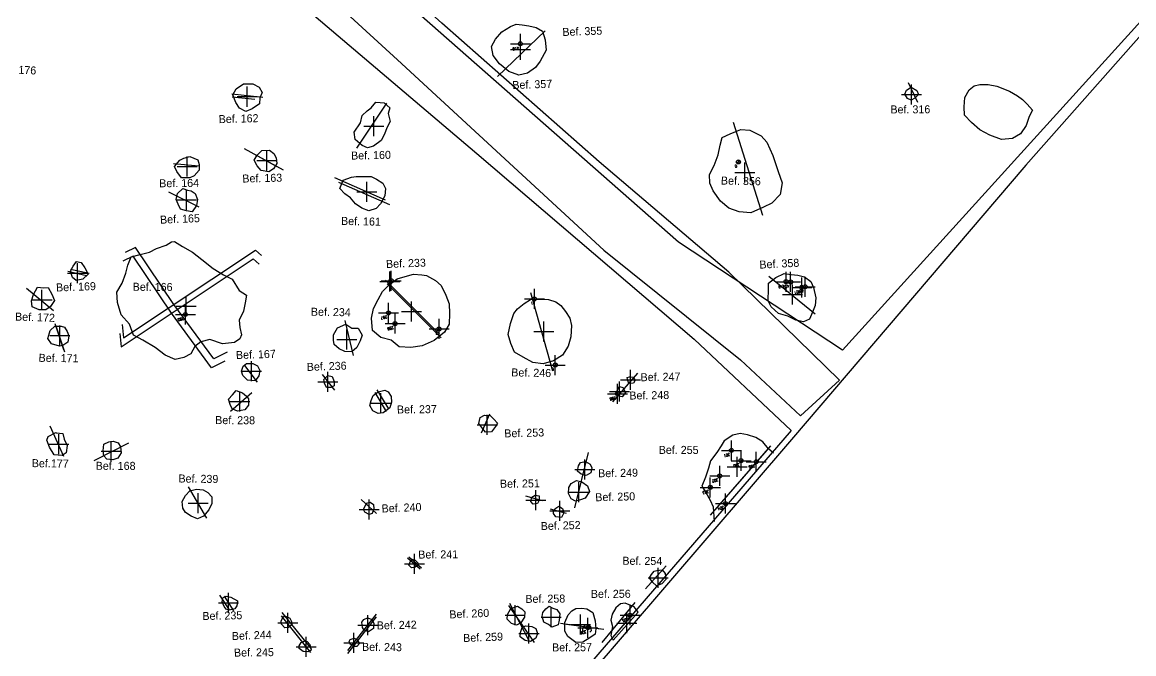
# Model space of a CAD drawing. Header units: metres. Extents: x 4462689 to 4462813, y 5793999 to 5794154.
# Drawn here: x 4462740.48 to 4462768.25, y 5794034.97 to 5794050.75 of the extents above; entities that cross this region are included whole.
import ezdxf
from ezdxf.enums import TextEntityAlignment as Align

# ---------------------------------------------------------------- set-up
doc = ezdxf.new("R2010")
doc.units = ezdxf.units.M
doc.header["$PDMODE"] = 2
doc.header["$PDSIZE"] = 0.25
for name, color, linetype in [('Bef.Nr.', 7, 'Continuous'), ('Befunde Pl.1', 7, 'Continuous'), ('Bronzenadel', 124, 'Continuous'), ('GGok', 50, 'Continuous'), ('GGuk', 5, 'Continuous'), ('Kabelschacht', 150, 'Continuous'), ('Keramik Pl.1', 60, 'Continuous'), ('Knochenreste', 40, 'Continuous'), ('Profile', 5, 'Continuous'), ('Profilzeichennägel', 200, 'Continuous')]:
    doc.layers.add(name, color=color, linetype=linetype)
doc.layers.get('0').off()
doc.styles.add('ROMANS', font='ROMANS.shx', dxfattribs={"width": 0.75})

# ---------------------------------------------------------------- blocks, each defined once
blk = doc.blocks.new('MESSPUNKT')
for p, q in [((0.04, 0), (-0.04, 0)), ((0, -0.04), (0, 0.04))]:
    blk.add_line(p, q)
blk.add_circle((0, 0), 0.05)
at = {"style": 'ROMANS', "width": 0.75, "flags": 1}
for tag, p in [('STANDPUNKT', (-0.06, -0.05)), ('MESSWERT', (-0.06, 0.05)), ('KOORDINATEN', (-0.06, -0.15))]:
    blk.add_attdef(tag, text='', height=0.07, dxfattribs=at).set_placement(p, align=Align.RIGHT)
at = {"style": 'ROMANS', "width": 0.75}
for tag, p in [('NUMMER', (0.06, 0.05)), ('INFO', (0.06, -0.15))]:
    blk.add_attdef(tag, p, '', height=0.07, dxfattribs=at)

msp = doc.modelspace()

# ---------------------------------------------------------------- linework, layer by layer
at = {"layer": 'Befunde Pl.1'}
for points in [[(4462752.971, 5794050.687, 52.429), (4462753.135, 5794050.662, 52.413), (4462753.316, 5794050.618, 52.454), (4462753.473, 5794050.523, 52.463), (4462753.543, 5794050.313, 52.454), (4462753.567, 5794050.054, 52.464), (4462753.42, 5794049.779, 52.464), (4462753.298, 5794049.621, 52.407), (4462753.101, 5794049.48, 52.428), (4462752.888, 5794049.427, 52.487), (4462752.633, 5794049.521, 52.47), (4462752.402, 5794049.71, 52.458), (4462752.246, 5794049.919, 52.448), (4462752.204, 5794050.144, 52.446), (4462752.298, 5794050.328, 52.441), (4462752.462, 5794050.509, 52.426), (4462752.677, 5794050.64, 52.446), (4462752.819, 5794050.705, 52.429)], [(4462746.236, 5794049.213, 52.457), (4462746.397, 5794049.127, 52.453), (4462746.47, 5794048.993, 52.49), (4462746.417, 5794048.864, 52.485), (4462746.402, 5794048.715, 52.46), (4462746.224, 5794048.589, 52.49), (4462746.064, 5794048.517, 52.483), (4462745.905, 5794048.602, 52.497), (4462745.816, 5794048.746, 52.495), (4462745.743, 5794048.936, 52.487), (4462745.822, 5794049.088, 52.476), (4462746.007, 5794049.214, 52.471)], [(4462762.572, 5794049.055, 52.352), (4462762.687, 5794049.13, 52.348), (4462762.824, 5794049.045, 52.356), (4462762.869, 5794048.945, 52.37), (4462762.775, 5794048.854, 52.372), (4462762.687, 5794048.8, 52.369), (4462762.593, 5794048.845, 52.372), (4462762.525, 5794048.957, 52.359)], [(4462765.342, 5794048.91, 52.36), (4462765.464, 5794048.823, 52.358), (4462765.58, 5794048.704, 52.362), (4462765.719, 5794048.557, 52.368), (4462765.637, 5794048.394, 52.347), (4462765.555, 5794048.171, 52.348), (4462765.414, 5794047.966, 52.34), (4462765.215, 5794047.844, 52.343), (4462764.938, 5794047.823, 52.368), (4462764.647, 5794047.927, 52.37), (4462764.404, 5794048.059, 52.367), (4462764.191, 5794048.244, 52.352), (4462764.019, 5794048.428, 52.358), (4462764.009, 5794048.636, 52.339), (4462764.027, 5794048.872, 52.349), (4462764.13, 5794049.064, 52.367), (4462764.26, 5794049.16, 52.368), (4462764.401, 5794049.195, 52.363), (4462764.608, 5794049.191, 52.371), (4462764.826, 5794049.15, 52.355), (4462765.144, 5794049.028, 52.353)], [(4462749.524, 5794048.74, 52.447), (4462749.658, 5794048.615, 52.466), (4462749.622, 5794048.469, 52.463), (4462749.667, 5794048.271, 52.479), (4462749.599, 5794048.13, 52.471), (4462749.517, 5794047.934, 52.475), (4462749.441, 5794047.799, 52.481), (4462749.257, 5794047.658, 52.506), (4462749.1, 5794047.615, 52.5), (4462748.97, 5794047.668, 52.495), (4462748.794, 5794047.819, 52.473), (4462748.774, 5794048.007, 52.492), (4462748.928, 5794048.239, 52.483), (4462748.969, 5794048.423, 52.465), (4462749.094, 5794048.534, 52.447), (4462749.196, 5794048.612, 52.433), (4462749.314, 5794048.752, 52.46), (4462749.424, 5794048.747, 52.455)], [(4462758.427, 5794048.072, 52.397), (4462758.651, 5794048.054, 52.428), (4462758.941, 5794047.916, 52.421), (4462759.081, 5794047.752, 52.424), (4462759.226, 5794047.42, 52.418), (4462759.365, 5794047.02, 52.387), (4462759.459, 5794046.74, 52.396), (4462759.411, 5794046.447, 52.4), (4462759.207, 5794046.233, 52.393), (4462758.995, 5794046.131, 52.38), (4462758.681, 5794045.99, 52.416), (4462758.385, 5794046.015, 52.401), (4462758.132, 5794046.103, 52.431), (4462757.922, 5794046.279, 52.423), (4462757.74, 5794046.542, 52.446), (4462757.658, 5794046.731, 52.424), (4462757.645, 5794046.949, 52.432), (4462757.763, 5794047.174, 52.422), (4462757.861, 5794047.434, 52.411), (4462757.916, 5794047.676, 52.413), (4462757.967, 5794047.867, 52.402), (4462758.167, 5794047.96, 52.401), (4462758.305, 5794048.024, 52.406)], [(4462746.656, 5794047.558, 52.52), (4462746.765, 5794047.472, 52.524), (4462746.825, 5794047.363, 52.512), (4462746.836, 5794047.221, 52.512), (4462746.755, 5794047.086, 52.505), (4462746.641, 5794047.013, 52.511), (4462746.448, 5794047.049, 52.514), (4462746.349, 5794047.166, 52.521), (4462746.272, 5794047.307, 52.513), (4462746.346, 5794047.428, 52.505), (4462746.466, 5794047.544, 52.515)], [(4462744.668, 5794047.393, 52.497), (4462744.864, 5794047.317, 52.508), (4462744.898, 5794047.197, 52.516), (4462744.898, 5794047.052, 52.517), (4462744.773, 5794046.917, 52.506), (4462744.663, 5794046.865, 52.505), (4462744.461, 5794046.865, 52.505), (4462744.342, 5794047.02, 52.503), (4462744.284, 5794047.147, 52.488), (4462744.412, 5794047.302, 52.502), (4462744.516, 5794047.358, 52.505)], [(4462748.98, 5794046.894, 52.496), (4462749.193, 5794046.896, 52.499), (4462749.328, 5794046.826, 52.5), (4462749.486, 5794046.727, 52.494), (4462749.551, 5794046.597, 52.526), (4462749.539, 5794046.413, 52.526), (4462749.43, 5794046.215, 52.522), (4462749.321, 5794046.101, 52.509), (4462749.136, 5794046.04, 52.508), (4462748.96, 5794046.103, 52.519), (4462748.802, 5794046.21, 52.52), (4462748.675, 5794046.365, 52.499), (4462748.538, 5794046.466, 52.517), (4462748.412, 5794046.599, 52.533), (4462748.499, 5794046.802, 52.533), (4462748.707, 5794046.879, 52.528), (4462748.823, 5794046.893, 52.517)], [(4462744.799, 5794046.476, 52.485), (4462744.857, 5794046.322, 52.497), (4462744.83, 5794046.169, 52.51), (4462744.724, 5794046.014, 52.514), (4462744.585, 5794046.04, 52.526), (4462744.428, 5794046.078, 52.509), (4462744.377, 5794046.205, 52.515), (4462744.321, 5794046.32, 52.52), (4462744.357, 5794046.474, 52.513), (4462744.489, 5794046.593, 52.502), (4462744.611, 5794046.557, 52.515), (4462744.699, 5794046.538, 52.521)], [(4462744.281, 5794045.269, 52.469), (4462744.478, 5794045.151, 52.469), (4462744.731, 5794045.003, 52.466), (4462744.963, 5794044.826, 52.478), (4462745.245, 5794044.599, 52.49), (4462745.51, 5794044.443, 52.489), (4462745.721, 5794044.335, 52.493), (4462745.895, 5794044.051, 52.508), (4462746.08, 5794043.932, 52.496), (4462746.044, 5794043.745, 52.487), (4462746.002, 5794043.533, 52.479), (4462745.901, 5794043.308, 52.502), (4462745.918, 5794043.122, 52.492), (4462745.954, 5794042.94, 52.482), (4462745.913, 5794042.845, 52.488), (4462745.782, 5794042.746, 52.487), (4462745.485, 5794042.719, 52.486), (4462745.168, 5794042.827, 52.471), (4462744.937, 5794042.77, 52.455), (4462744.793, 5794042.649, 52.495), (4462744.691, 5794042.467, 52.512), (4462744.519, 5794042.376, 52.483), (4462744.297, 5794042.329, 52.506), (4462744.05, 5794042.432, 52.492), (4462743.798, 5794042.627, 52.5), (4462743.495, 5794042.807, 52.472), (4462743.261, 5794042.933, 52.485), (4462743.155, 5794043.207, 52.498), (4462742.949, 5794043.44, 52.484), (4462742.861, 5794043.752, 52.479), (4462742.843, 5794044.004, 52.481), (4462742.975, 5794044.236, 52.492), (4462743.063, 5794044.484, 52.477), (4462743.117, 5794044.686, 52.485), (4462743.202, 5794044.887, 52.438), (4462743.427, 5794044.951, 52.441), (4462743.661, 5794045.009, 52.461), (4462743.835, 5794045.098, 52.455), (4462744.073, 5794045.181, 52.482), (4462744.21, 5794045.267, 52.48)], [(4462741.947, 5794044.747, 52.451), (4462742.044, 5794044.612, 52.458), (4462742.129, 5794044.461, 52.477), (4462741.991, 5794044.336, 52.45), (4462741.827, 5794044.296, 52.457), (4462741.734, 5794044.371, 52.451), (4462741.688, 5794044.535, 52.452), (4462741.75, 5794044.66, 52.446), (4462741.83, 5794044.775, 52.443)], [(4462750.581, 5794044.425, 52.5), (4462750.805, 5794044.299, 52.52), (4462750.946, 5794044.172, 52.52), (4462751.063, 5794043.93, 52.501), (4462751.14, 5794043.718, 52.507), (4462751.155, 5794043.474, 52.525), (4462751.144, 5794043.204, 52.493), (4462751.023, 5794043.007, 52.522), (4462750.767, 5794042.801, 52.497), (4462750.467, 5794042.667, 52.508), (4462750.186, 5794042.626, 52.5), (4462749.892, 5794042.644, 52.469), (4462749.696, 5794042.809, 52.501), (4462749.434, 5794042.878, 52.495), (4462749.231, 5794043.05, 52.504), (4462749.2, 5794043.359, 52.478), (4462749.25, 5794043.597, 52.481), (4462749.37, 5794043.823, 52.481), (4462749.478, 5794044.028, 52.489), (4462749.642, 5794044.194, 52.505), (4462749.842, 5794044.338, 52.51), (4462750.044, 5794044.399, 52.486), (4462750.252, 5794044.454, 52.499), (4462750.462, 5794044.438, 52.505)], [(4462759.516, 5794044.476, 52.367), (4462759.691, 5794044.445, 52.368), (4462759.85, 5794044.433, 52.366), (4462760.021, 5794044.389, 52.353), (4462760.178, 5794044.27, 52.365), (4462760.247, 5794044.125, 52.374), (4462760.307, 5794043.87, 52.368), (4462760.284, 5794043.671, 52.378), (4462760.22, 5794043.505, 52.38), (4462760.149, 5794043.336, 52.386), (4462759.995, 5794043.265, 52.395), (4462759.808, 5794043.309, 52.386), (4462759.605, 5794043.406, 52.37), (4462759.372, 5794043.471, 52.373), (4462759.19, 5794043.637, 52.413), (4462759.116, 5794043.787, 52.397), (4462759.124, 5794044.092, 52.408), (4462759.121, 5794044.235, 52.385), (4462759.308, 5794044.375, 52.393)], [(4462741.13, 5794044.12, 52.456), (4462741.221, 5794043.954, 52.458), (4462741.285, 5794043.8, 52.441), (4462741.186, 5794043.653, 52.45), (4462741.068, 5794043.565, 52.456), (4462740.9, 5794043.563, 52.451), (4462740.728, 5794043.641, 52.477), (4462740.714, 5794043.79, 52.459), (4462740.76, 5794043.952, 52.452), (4462740.857, 5794044.131, 52.463), (4462741.008, 5794044.118, 52.46)], [(4462753.805, 5794043.77, 52.463), (4462753.931, 5794043.676, 52.466), (4462754.054, 5794043.526, 52.452), (4462754.159, 5794043.356, 52.49), (4462754.202, 5794043.177, 52.475), (4462754.181, 5794042.893, 52.487), (4462754.118, 5794042.656, 52.491), (4462753.973, 5794042.433, 52.481), (4462753.749, 5794042.294, 52.471), (4462753.491, 5794042.221, 52.474), (4462753.235, 5794042.247, 52.484), (4462752.989, 5794042.383, 52.475), (4462752.772, 5794042.506, 52.493), (4462752.685, 5794042.727, 52.497), (4462752.615, 5794042.953, 52.496), (4462752.68, 5794043.226, 52.496), (4462752.759, 5794043.471, 52.493), (4462752.849, 5794043.592, 52.477), (4462753.02, 5794043.722, 52.486), (4462753.173, 5794043.821, 52.482), (4462753.471, 5794043.835, 52.47), (4462753.626, 5794043.827, 52.477)], [(4462741.534, 5794043.137, 52.445), (4462741.602, 5794043.024, 52.464), (4462741.642, 5794042.919, 52.465), (4462741.621, 5794042.756, 52.454), (4462741.493, 5794042.675, 52.444), (4462741.406, 5794042.655, 52.449), (4462741.211, 5794042.719, 52.456), (4462741.122, 5794042.849, 52.446), (4462741.146, 5794042.935, 52.463), (4462741.18, 5794043.046, 52.452), (4462741.295, 5794043.158, 52.45), (4462741.449, 5794043.158, 52.449)], [(4462748.565, 5794043.21, 52.512), (4462748.715, 5794043.112, 52.506), (4462748.872, 5794043.11, 52.516), (4462748.969, 5794042.931, 52.533), (4462748.919, 5794042.792, 52.512), (4462748.833, 5794042.626, 52.507), (4462748.71, 5794042.513, 52.514), (4462748.537, 5794042.528, 52.51), (4462748.392, 5794042.59, 52.509), (4462748.269, 5794042.697, 52.495), (4462748.251, 5794042.81, 52.496), (4462748.252, 5794042.939, 52.492), (4462748.353, 5794043.114, 52.498)], [(4462746.243, 5794042.223, 52.463), (4462746.358, 5794042.168, 52.484), (4462746.418, 5794042.047, 52.489), (4462746.391, 5794041.917, 52.48), (4462746.295, 5794041.789, 52.494), (4462746.109, 5794041.806, 52.481), (4462745.993, 5794041.924, 52.495), (4462745.958, 5794042.031, 52.482), (4462745.994, 5794042.161, 52.487), (4462746.084, 5794042.229, 52.485)], [(4462748.109, 5794041.929, 52.457), (4462748.22, 5794041.9, 52.454), (4462748.275, 5794041.772, 52.434), (4462748.269, 5794041.664, 52.441), (4462748.196, 5794041.63, 52.447), (4462748.078, 5794041.626, 52.46), (4462748.033, 5794041.732, 52.455), (4462748.011, 5794041.823, 52.456)], [(4462755.651, 5794041.893, 52.448), (4462755.733, 5794041.886, 52.466), (4462755.788, 5794041.809, 52.47), (4462755.749, 5794041.738, 52.468), (4462755.632, 5794041.723, 52.458), (4462755.603, 5794041.8, 52.459), (4462755.587, 5794041.873, 52.451)], [(4462755.395, 5794041.652, 52.472), (4462755.486, 5794041.625, 52.47), (4462755.545, 5794041.502, 52.465), (4462755.465, 5794041.397, 52.463), (4462755.351, 5794041.421, 52.466), (4462755.317, 5794041.473, 52.463), (4462755.35, 5794041.57, 52.477)], [(4462745.822, 5794041.55, 52.439), (4462745.979, 5794041.496, 52.445), (4462746.083, 5794041.412, 52.442), (4462746.13, 5794041.344, 52.447), (4462746.131, 5794041.187, 52.464), (4462746.04, 5794041.07, 52.468), (4462745.853, 5794041.034, 52.449), (4462745.725, 5794041.097, 52.454), (4462745.676, 5794041.199, 52.454), (4462745.629, 5794041.332, 52.455), (4462745.728, 5794041.447, 52.457)], [(4462749.536, 5794041.561, 52.497), (4462749.624, 5794041.514, 52.494), (4462749.698, 5794041.403, 52.503), (4462749.699, 5794041.263, 52.477), (4462749.658, 5794041.121, 52.482), (4462749.491, 5794040.994, 52.46), (4462749.367, 5794040.977, 52.453), (4462749.238, 5794041.043, 52.462), (4462749.158, 5794041.174, 52.47), (4462749.197, 5794041.303, 52.469), (4462749.245, 5794041.424, 52.476), (4462749.369, 5794041.519, 52.499)], [(4462752.167, 5794040.927, 52.489), (4462752.26, 5794040.833, 52.48), (4462752.355, 5794040.739, 52.49), (4462752.301, 5794040.651, 52.489), (4462752.2, 5794040.516, 52.494), (4462752.048, 5794040.511, 52.468), (4462751.988, 5794040.594, 52.505), (4462751.883, 5794040.728, 52.495), (4462751.922, 5794040.874, 52.485), (4462752.029, 5794040.939, 52.494)], [(4462741.489, 5794040.474, 52.435), (4462741.525, 5794040.335, 52.447), (4462741.597, 5794040.177, 52.453), (4462741.573, 5794039.995, 52.448), (4462741.472, 5794039.929, 52.436), (4462741.277, 5794039.943, 52.433), (4462741.162, 5794040.135, 52.419), (4462741.092, 5794040.307, 52.419), (4462741.126, 5794040.403, 52.43), (4462741.318, 5794040.5, 52.443), (4462741.324, 5794040.492, 52.438)], [(4462742.878, 5794040.246, 52.445), (4462742.937, 5794040.142, 52.458), (4462742.95, 5794039.994, 52.458), (4462742.87, 5794039.865, 52.454), (4462742.738, 5794039.823, 52.44), (4462742.59, 5794039.838, 52.447), (4462742.513, 5794039.922, 52.452), (4462742.501, 5794040.047, 52.462), (4462742.517, 5794040.208, 52.457), (4462742.645, 5794040.271, 52.465), (4462742.75, 5794040.288, 52.446)], [(4462754.551, 5794039.774, 52.465), (4462754.662, 5794039.715, 52.471), (4462754.704, 5794039.619, 52.457), (4462754.681, 5794039.493, 52.464), (4462754.57, 5794039.429, 52.474), (4462754.443, 5794039.462, 52.483), (4462754.353, 5794039.535, 52.482), (4462754.371, 5794039.67, 52.464), (4462754.423, 5794039.751, 52.466)], [(4462744.833, 5794039.089, 52.45), (4462745, 5794039.071, 52.441), (4462745.116, 5794039.004, 52.469), (4462745.216, 5794038.898, 52.484), (4462745.211, 5794038.728, 52.48), (4462745.144, 5794038.573, 52.481), (4462745.006, 5794038.414, 52.481), (4462744.856, 5794038.344, 52.455), (4462744.701, 5794038.41, 52.447), (4462744.559, 5794038.505, 52.453), (4462744.491, 5794038.611, 52.456), (4462744.474, 5794038.78, 52.462), (4462744.556, 5794038.932, 52.448), (4462744.668, 5794039.048, 52.44)], [(4462754.322, 5794039.306, 52.467), (4462754.456, 5794039.27, 52.472), (4462754.598, 5794039.166, 52.477), (4462754.649, 5794039.026, 52.464), (4462754.542, 5794038.859, 52.474), (4462754.428, 5794038.817, 52.471), (4462754.302, 5794038.785, 52.474), (4462754.194, 5794038.842, 52.48), (4462754.126, 5794038.982, 52.495), (4462754.137, 5794039.124, 52.484), (4462754.189, 5794039.232, 52.476)], [(4462753.292, 5794038.937, 52.492), (4462753.391, 5794038.92, 52.492), (4462753.393, 5794038.811, 52.495), (4462753.349, 5794038.726, 52.499), (4462753.238, 5794038.714, 52.501), (4462753.188, 5794038.775, 52.496), (4462753.206, 5794038.887, 52.499)], [(4462749.173, 5794038.76, 52.457), (4462749.255, 5794038.703, 52.465), (4462749.263, 5794038.596, 52.463), (4462749.218, 5794038.482, 52.463), (4462749.149, 5794038.453, 52.469), (4462749.033, 5794038.511, 52.463), (4462749.005, 5794038.576, 52.462), (4462749.044, 5794038.67, 52.456), (4462749.107, 5794038.748, 52.455)], [(4462753.881, 5794038.663, 52.467), (4462753.979, 5794038.607, 52.487), (4462754.008, 5794038.495, 52.498), (4462753.952, 5794038.375, 52.504), (4462753.812, 5794038.392, 52.486), (4462753.746, 5794038.477, 52.482), (4462753.75, 5794038.525, 52.485), (4462753.78, 5794038.597, 52.496)], [(4462750.21, 5794037.338, 52.471), (4462750.298, 5794037.316, 52.474), (4462750.36, 5794037.249, 52.482), (4462750.371, 5794037.185, 52.472), (4462750.281, 5794037.127, 52.475), (4462750.2, 5794037.124, 52.471), (4462750.137, 5794037.188, 52.479), (4462750.176, 5794037.289, 52.478)], [(4462756.328, 5794037.058, 52.492), (4462756.467, 5794037.07, 52.477), (4462756.538, 5794036.978, 52.494), (4462756.553, 5794036.833, 52.513), (4462756.457, 5794036.719, 52.532), (4462756.322, 5794036.675, 52.505), (4462756.222, 5794036.761, 52.503), (4462756.151, 5794036.873, 52.499), (4462756.202, 5794036.955, 52.501), (4462756.263, 5794037.035, 52.495)], [(4462745.575, 5794036.417, 52.476), (4462745.692, 5794036.387, 52.468), (4462745.853, 5794036.295, 52.475), (4462745.84, 5794036.173, 52.475), (4462745.793, 5794036.095, 52.48), (4462745.644, 5794036.063, 52.487), (4462745.576, 5794036.088, 52.479), (4462745.522, 5794036.152, 52.472), (4462745.476, 5794036.273, 52.468), (4462745.489, 5794036.375, 52.462)], [(4462752.851, 5794036.167, 52.484), (4462752.961, 5794036.098, 52.496), (4462753.032, 5794036.022, 52.498), (4462753.027, 5794035.89, 52.503), (4462752.938, 5794035.75, 52.49), (4462752.824, 5794035.686, 52.483), (4462752.698, 5794035.732, 52.482), (4462752.596, 5794035.842, 52.478), (4462752.602, 5794035.958, 52.484), (4462752.685, 5794036.106, 52.486)], [(4462753.644, 5794036.165, 52.501), (4462753.732, 5794036.118, 52.517), (4462753.833, 5794036.078, 52.529), (4462753.909, 5794035.973, 52.526), (4462753.893, 5794035.814, 52.52), (4462753.869, 5794035.698, 52.502), (4462753.712, 5794035.637, 52.5), (4462753.623, 5794035.708, 52.492), (4462753.505, 5794035.765, 52.502), (4462753.463, 5794035.908, 52.5), (4462753.487, 5794036.007, 52.496), (4462753.557, 5794036.097, 52.497)], [(4462754.309, 5794036.104, 52.543), (4462754.454, 5794036.11, 52.57), (4462754.582, 5794036.098, 52.556), (4462754.73, 5794036.004, 52.553), (4462754.787, 5794035.801, 52.556), (4462754.805, 5794035.595, 52.559), (4462754.793, 5794035.468, 52.53), (4462754.661, 5794035.374, 52.522), (4462754.487, 5794035.268, 52.526), (4462754.306, 5794035.254, 52.512), (4462754.109, 5794035.404, 52.502), (4462754.034, 5794035.538, 52.507), (4462754.033, 5794035.752, 52.506), (4462754.119, 5794035.946, 52.526), (4462754.211, 5794036.045, 52.54)], [(4462755.864, 5794036.013, 52.542), (4462755.766, 5794036.151, 52.536), (4462755.543, 5794036.239, 52.537), (4462755.426, 5794036.219, 52.525), (4462755.307, 5794036.124, 52.53), (4462755.215, 5794035.967, 52.542), (4462755.18, 5794035.814, 52.552), (4462755.223, 5794035.657, 52.559), (4462755.183, 5794035.435, 52.554), (4462755.242, 5794035.316, 52.567)], [(4462747.041, 5794035.925, 52.467), (4462747.161, 5794035.864, 52.496), (4462747.208, 5794035.784, 52.495), (4462747.216, 5794035.699, 52.5), (4462747.129, 5794035.635, 52.464), (4462747.035, 5794035.622, 52.473), (4462746.958, 5794035.713, 52.462), (4462746.949, 5794035.791, 52.469), (4462746.994, 5794035.898, 52.47)], [(4462749.1, 5794035.87, 52.497), (4462749.217, 5794035.834, 52.495), (4462749.26, 5794035.729, 52.502), (4462749.254, 5794035.61, 52.505), (4462749.132, 5794035.523, 52.506), (4462749.021, 5794035.565, 52.495), (4462748.978, 5794035.628, 52.506), (4462748.958, 5794035.765, 52.501), (4462749.012, 5794035.829, 52.505)], [(4462753.054, 5794035.671, 52.491), (4462753.212, 5794035.658, 52.489), (4462753.306, 5794035.602, 52.498), (4462753.354, 5794035.478, 52.487), (4462753.306, 5794035.365, 52.488), (4462753.174, 5794035.285, 52.494), (4462753.042, 5794035.307, 52.493), (4462752.919, 5794035.398, 52.479), (4462752.928, 5794035.505, 52.479), (4462752.965, 5794035.627, 52.482)], [(4462747.534, 5794035.302, 52.498), (4462747.594, 5794035.281, 52.516), (4462747.667, 5794035.207, 52.525), (4462747.695, 5794035.063, 52.511), (4462747.609, 5794035.023, 52.499), (4462747.499, 5794035.033, 52.49), (4462747.4, 5794035.104, 52.486), (4462747.4, 5794035.171, 52.486), (4462747.446, 5794035.256, 52.491)], [(4462748.771, 5794035.367, 52.514), (4462748.842, 5794035.325, 52.519), (4462748.902, 5794035.235, 52.518), (4462748.836, 5794035.156, 52.519), (4462748.747, 5794035.158, 52.516), (4462748.663, 5794035.224, 52.53), (4462748.649, 5794035.283, 52.531), (4462748.671, 5794035.33, 52.514)]]:
    msp.add_polyline3d(points, close=True, dxfattribs=at)
msp.add_polyline3d([(4462759.244, 5794039.989, 52.54), (4462759.123, 5794040.098, 52.516), (4462758.982, 5794040.268, 52.523), (4462758.804, 5794040.38, 52.492), (4462758.594, 5794040.443, 52.489), (4462758.413, 5794040.476, 52.49), (4462758.226, 5794040.433, 52.495), (4462758.011, 5794040.294, 52.489), (4462757.935, 5794040.165, 52.489), (4462757.834, 5794040.002, 52.466), (4462757.671, 5794039.795, 52.483), (4462757.622, 5794039.61, 52.468), (4462757.548, 5794039.389, 52.488), (4462757.455, 5794039.16, 52.481), (4462757.559, 5794039.004, 52.493), (4462757.66, 5794038.811, 52.498), (4462757.736, 5794038.642, 52.509), (4462757.764, 5794038.276, 52.516)], dxfattribs=at)
for p in [(4462752.925, 5794050.065, 52.476), (4462746.097, 5794048.891, 52.511), (4462762.692, 5794048.945, 52.371), (4462749.264, 5794048.157, 52.491), (4462746.588, 5794047.295, 52.522), (4462744.597, 5794047.147, 52.523), (4462758.533, 5794046.994, 52.444), (4462749.088, 5794046.517, 52.532), (4462744.584, 5794046.314, 52.528), (4462741.86, 5794044.483, 52.468), (4462759.72, 5794043.949, 52.391), (4462740.972, 5794043.812, 52.472), (4462744.57, 5794043.661, 52.485), (4462750.206, 5794043.527, 52.533), (4462753.511, 5794043.023, 52.504), (4462741.421, 5794042.926, 52.466), (4462748.589, 5794042.825, 52.512), (4462746.203, 5794042.035, 52.49), (4462748.114, 5794041.77, 52.467), (4462755.672, 5794041.814, 52.449), (4462755.399, 5794041.528, 52.469), (4462745.914, 5794041.277, 52.464), (4462749.438, 5794041.235, 52.483), (4462752.097, 5794040.696, 52.504), (4462741.395, 5794040.209, 52.442), (4462742.7, 5794040.032, 52.472), (4462754.534, 5794039.576, 52.475), (4462758.335, 5794039.646, 52.515), (4462754.384, 5794039.008, 52.48), (4462744.871, 5794038.737, 52.488), (4462749.142, 5794038.582, 52.461), (4462753.307, 5794038.811, 52.48), (4462753.907, 5794038.542, 52.505), (4462750.277, 5794037.222, 52.492), (4462756.365, 5794036.875, 52.493), (4462745.628, 5794036.247, 52.483), (4462752.791, 5794035.942, 52.476), (4462753.692, 5794035.89, 52.509), (4462747.115, 5794035.748, 52.497), (4462749.112, 5794035.693, 52.511), (4462754.421, 5794035.704, 52.551), (4462755.585, 5794035.741, 52.569), (4462748.76, 5794035.245, 52.531), (4462753.138, 5794035.478, 52.488), (4462747.575, 5794035.148, 52.513)]:
    msp.add_point(p, dxfattribs=at)
at = {"layer": 'GGok'}
msp.add_polyline3d([(4462771.762, 5794054.207, 52.651), (4462765.549, 5794047.178, 52.933), (4462759.698, 5794040.33, 53.027), (4462753.497, 5794033.112, 52.927)], dxfattribs=at)
msp.add_polyline3d([(4462771.762, 5794054.207, 52.651), (4462765.549, 5794047.178, 52.933), (4462759.698, 5794040.33, 53.027), (4462753.497, 5794033.112, 52.927)], dxfattribs=at)
at = {"layer": 'GGuk'}
msp.add_polyline3d([(4462732.375, 5794067.77, 52.234), (4462733.917, 5794069.538, 52.208), (4462738.755, 5794075.095, 51.979), (4462742.033, 5794078.874, 51.966), (4462743.438, 5794077.937, 51.91), (4462744.455, 5794076.937, 51.903), (4462747.244, 5794079.86, 51.877), (4462750.944, 5794083.838, 51.876), (4462754.491, 5794080.647, 51.813), (4462760.827, 5794075.132, 51.976), (4462766.447, 5794070.343, 52.075), (4462772.505, 5794065.453, 52.272), (4462777.538, 5794060.991, 52.178), (4462770.206, 5794052.748, 52.227), (4462760.97, 5794042.561, 52.418), (4462756.876, 5794045.258, 52.508), (4462749.691, 5794051.577, 52.375), (4462741.155, 5794059.483, 52.259), (4462734.633, 5794065.6, 52.133)], close=True, dxfattribs=at)
msp.add_polyline3d([(4462698.142, 5794033.034, 52.649), (4462704.046, 5794039.67, 52.618), (4462709.488, 5794045.994, 52.598), (4462715.811, 5794053.012, 52.384), (4462718.732, 5794056.358, 52.274), (4462723.093, 5794061.331, 52.2), (4462727.873, 5794066.932, 52.569), (4462733.762, 5794063.327, 52.174), (4462740.265, 5794057.94, 52.312), (4462745.562, 5794052.799, 52.294), (4462751.834, 5794047.473, 52.598), (4462757.268, 5794042.837, 52.472), (4462759.69, 5794040.551, 52.619), (4462754.176, 5794034.164, 52.524)], dxfattribs=at)
at = {"layer": 'Kabelschacht'}
msp.add_polyline3d([(4462729.071, 5794068.122, 52.462), (4462731.34, 5794066.118, 52.417), (4462733.507, 5794064.19, 52.6), (4462736.388, 5794061.786, 52.594), (4462738.587, 5794060.076, 52.541), (4462742.51, 5794056.704, 52.729), (4462746.512, 5794052.873, 52.758), (4462749.855, 5794049.809, 52.705), (4462755.008, 5794045.058, 52.696), (4462758.422, 5794042.315, 52.718), (4462759.923, 5794040.921, 52.797), (4462760.897, 5794041.807, 52.784), (4462758.133, 5794044.504, 52.679), (4462754.891, 5794047.261, 52.648), (4462750.961, 5794050.731, 52.685), (4462747.675, 5794053.689, 52.724), (4462744.907, 5794056.43, 52.762), (4462741.373, 5794059.786, 52.724), (4462738.83, 5794061.987, 52.678), (4462736.615, 5794064.041, 52.531), (4462735.217, 5794065.755, 52.583), (4462734.437, 5794067.157, 52.576), (4462733.691, 5794067.081, 52.566), (4462732.029, 5794068.009, 52.387)], dxfattribs=at)
msp.add_polyline3d([(4462729.071, 5794068.122, 52.462), (4462731.34, 5794066.118, 52.417), (4462733.507, 5794064.19, 52.6), (4462736.388, 5794061.786, 52.594), (4462738.587, 5794060.076, 52.541), (4462742.51, 5794056.704, 52.729), (4462746.512, 5794052.873, 52.758), (4462749.855, 5794049.809, 52.705), (4462755.008, 5794045.058, 52.696), (4462758.422, 5794042.315, 52.718), (4462759.923, 5794040.921, 52.797), (4462760.897, 5794041.807, 52.784), (4462758.133, 5794044.504, 52.679), (4462754.891, 5794047.261, 52.648), (4462750.961, 5794050.731, 52.685), (4462747.675, 5794053.689, 52.724), (4462744.907, 5794056.43, 52.762), (4462741.373, 5794059.786, 52.724), (4462738.83, 5794061.987, 52.678), (4462736.615, 5794064.041, 52.531), (4462735.217, 5794065.755, 52.583), (4462734.437, 5794067.157, 52.576), (4462733.691, 5794067.081, 52.566), (4462732.029, 5794068.009, 52.387)], dxfattribs=at)
at = {"layer": 'Keramik Pl.1'}
msp.add_polyline3d([(4462754.654, 5794035.513, 52.565), (4462754.702, 5794035.56, 52.556), (4462754.681, 5794035.649, 52.571), (4462754.605, 5794035.716, 52.573), (4462754.522, 5794035.683, 52.555), (4462754.471, 5794035.611, 52.565), (4462754.474, 5794035.548, 52.559)], dxfattribs=at)
msp.add_polyline3d([(4462754.654, 5794035.513, 52.565), (4462754.702, 5794035.56, 52.556), (4462754.681, 5794035.649, 52.571), (4462754.605, 5794035.716, 52.573), (4462754.522, 5794035.683, 52.555), (4462754.471, 5794035.611, 52.565), (4462754.474, 5794035.548, 52.559)], dxfattribs=at)
for p in [(4462752.923, 5794050.211, 52.469), (4462752.923, 5794050.211, 52.469), (4462759.559, 5794044.268, 52.42), (4462759.559, 5794044.268, 52.42), (4462759.674, 5794044.262, 52.397), (4462759.674, 5794044.262, 52.397), (4462759.951, 5794044.124, 52.393), (4462759.951, 5794044.124, 52.393), (4462744.555, 5794043.45, 52.489), (4462744.555, 5794043.45, 52.489), (4462749.628, 5794043.49, 52.488), (4462749.628, 5794043.49, 52.488), (4462749.792, 5794043.221, 52.526), (4462749.792, 5794043.221, 52.526), (4462755.347, 5794041.468, 52.477), (4462755.347, 5794041.468, 52.477), (4462758.196, 5794040.054, 52.513), (4462758.196, 5794040.054, 52.513), (4462758.436, 5794039.797, 52.529), (4462758.436, 5794039.797, 52.529), (4462758.815, 5794039.771, 52.522), (4462758.815, 5794039.771, 52.522), (4462757.902, 5794039.418, 52.504), (4462757.902, 5794039.418, 52.504), (4462757.668, 5794039.131, 52.496), (4462757.668, 5794039.131, 52.496), (4462758.047, 5794038.728, 52.54), (4462758.047, 5794038.728, 52.54), (4462755.663, 5794035.936, 52.564), (4462755.663, 5794035.936, 52.564), (4462754.608, 5794035.626, 52.556), (4462754.608, 5794035.626, 52.556)]:
    msp.add_point(p, dxfattribs=at)
at = {"layer": 'Knochenreste'}
msp.add_point((4462760.039, 5794044.142, 52.388), dxfattribs=at)
msp.add_point((4462760.039, 5794044.142, 52.388), dxfattribs=at)
at = {"layer": 'Profile'}
for points in [[(4462752.353, 5794049.394, 52.467), (4462753.538, 5794050.535, 52.466)], [(4462752.353, 5794049.394, 52.467), (4462753.538, 5794050.535, 52.466)], [(4462762.85, 5794048.742, 52.336), (4462762.621, 5794049.233, 52.33)], [(4462762.85, 5794048.742, 52.336), (4462762.621, 5794049.233, 52.33)], [(4462746.493, 5794048.866, 52.44), (4462745.716, 5794048.952, 52.448)], [(4462746.292, 5794048.816, 52.44), (4462745.722, 5794048.879, 52.448)], [(4462749.582, 5794048.732, 52.418), (4462748.825, 5794047.608, 52.458)], [(4462749.582, 5794048.732, 52.418), (4462748.825, 5794047.608, 52.458)], [(4462758.976, 5794045.923, 52.402), (4462758.248, 5794048.249, 52.415)], [(4462758.976, 5794045.923, 52.402), (4462758.248, 5794048.249, 52.415)], [(4462746.847, 5794047.14, 52.472), (4462746.035, 5794047.586, 52.491)], [(4462747.006, 5794047.051, 52.472), (4462746.194, 5794047.497, 52.491)], [(4462744.89, 5794047.151, 52.485), (4462744.26, 5794047.209, 52.458)], [(4462744.89, 5794047.151, 52.485), (4462744.26, 5794047.209, 52.458)], [(4462749.554, 5794046.309, 52.507), (4462748.285, 5794046.862, 52.508)], [(4462749.658, 5794046.193, 52.507), (4462748.388, 5794046.747, 52.508)], [(4462744.9, 5794046.134, 52.455), (4462744.144, 5794046.507, 52.483)], [(4462744.9, 5794046.134, 52.455), (4462744.144, 5794046.507, 52.483)], [(4462742.974, 5794043.201, 52.475), (4462743.008, 5794042.863, 52.464), (4462746.306, 5794045.058, 52.499), (4462746.454, 5794044.926, 52.468)], [(4462745.542, 5794042.288, 52.465), (4462745.208, 5794042.117, 52.473), (4462744.21, 5794043.48, 52.461), (4462743.251, 5794044.905, 52.439), (4462742.993, 5794044.78, 52.418)], [(4462745.6, 5794042.51, 52.465), (4462745.267, 5794042.339, 52.473), (4462744.269, 5794043.702, 52.461), (4462743.309, 5794045.127, 52.439), (4462743.052, 5794045.002, 52.418)], [(4462742.916, 5794042.979, 52.475), (4462742.95, 5794042.641, 52.464), (4462746.248, 5794044.836, 52.499), (4462746.395, 5794044.704, 52.468)], [(4462742.081, 5794044.415, 52.446), (4462741.614, 5794044.522, 52.438)], [(4462742.148, 5794044.47, 52.446), (4462741.681, 5794044.576, 52.438)], [(4462760.284, 5794043.458, 52.379), (4462759.132, 5794044.4, 52.385)], [(4462760.284, 5794043.458, 52.379), (4462759.132, 5794044.4, 52.385)], [(4462741.258, 5794043.544, 52.413), (4462740.583, 5794044.098, 52.449)], [(4462741.258, 5794043.544, 52.413), (4462740.583, 5794044.098, 52.449)], [(4462750.905, 5794042.96, 52.532), (4462749.556, 5794044.304, 52.497)], [(4462750.946, 5794042.869, 52.532), (4462749.597, 5794044.212, 52.497)], [(4462753.732, 5794042.032, 52.487), (4462753.18, 5794043.988, 52.489)], [(4462753.732, 5794042.032, 52.487), (4462753.18, 5794043.988, 52.489)], [(4462748.755, 5794042.429, 52.509), (4462748.542, 5794043.297, 52.507)], [(4462748.755, 5794042.429, 52.509), (4462748.542, 5794043.297, 52.507)], [(4462741.52, 5794042.569, 52.405), (4462741.304, 5794043.22, 52.402)], [(4462741.539, 5794042.505, 52.405), (4462741.323, 5794043.156, 52.402)], [(4462746.354, 5794041.763, 52.444), (4462746.042, 5794042.174, 52.447)], [(4462746.354, 5794041.763, 52.444), (4462746.042, 5794042.174, 52.447)], [(4462748.288, 5794041.56, 52.417), (4462747.979, 5794041.951, 52.392)], [(4462748.288, 5794041.56, 52.417), (4462747.979, 5794041.951, 52.392)], [(4462755.85, 5794041.988, 52.485), (4462755.222, 5794041.269, 52.497)], [(4462755.85, 5794041.988, 52.485), (4462755.222, 5794041.269, 52.497)], [(4462746.21, 5794041.491, 52.435), (4462745.68, 5794041.029, 52.457)], [(4462746.21, 5794041.491, 52.435), (4462745.68, 5794041.029, 52.457)], [(4462749.579, 5794041.027, 52.441), (4462749.291, 5794041.502, 52.445)], [(4462749.637, 5794041.095, 52.441), (4462749.349, 5794041.57, 52.445)], [(4462751.955, 5794040.494, 52.51), (4462752.156, 5794040.968, 52.502)], [(4462751.955, 5794040.494, 52.51), (4462752.156, 5794040.968, 52.502)], [(4462741.17, 5794040.67, 52.411), (4462741.51, 5794039.911, 52.442)], [(4462741.17, 5794040.67, 52.411), (4462741.51, 5794039.911, 52.442)], [(4462743.133, 5794040.238, 52.439), (4462742.263, 5794039.792, 52.418)], [(4462743.133, 5794040.238, 52.439), (4462742.263, 5794039.792, 52.418)], [(4462754.62, 5794040.004, 52.485), (4462754.275, 5794038.624, 52.506)], [(4462754.62, 5794040.004, 52.485), (4462754.275, 5794038.624, 52.506)], [(4462757.674, 5794038.434, 52.497), (4462759.176, 5794040.168, 52.521)], [(4462757.674, 5794038.434, 52.497), (4462759.086, 5794040.062, 52.521)], [(4462745.091, 5794038.366, 52.467), (4462744.63, 5794039.142, 52.474)], [(4462745.091, 5794038.366, 52.467), (4462744.63, 5794039.142, 52.474)], [(4462749.327, 5794038.476, 52.464), (4462748.948, 5794038.832, 52.446)], [(4462749.327, 5794038.476, 52.464), (4462748.948, 5794038.832, 52.446)], [(4462753.475, 5794038.795, 52.502), (4462753.062, 5794038.912, 52.514)], [(4462753.475, 5794038.795, 52.502), (4462753.062, 5794038.912, 52.514)], [(4462754.079, 5794038.476, 52.514), (4462753.677, 5794038.588, 52.506)], [(4462754.079, 5794038.476, 52.514), (4462753.677, 5794038.588, 52.506)], [(4462750.417, 5794037.087, 52.473), (4462750.1, 5794037.36, 52.467)], [(4462750.451, 5794037.111, 52.473), (4462750.134, 5794037.384, 52.467)], [(4462756.563, 5794037.171, 52.497), (4462756.05, 5794036.598, 52.544)], [(4462756.563, 5794037.171, 52.497), (4462756.05, 5794036.598, 52.544)], [(4462745.656, 5794036.074, 52.422), (4462745.416, 5794036.44, 52.408)], [(4462745.768, 5794036.051, 52.422), (4462745.529, 5794036.416, 52.408)], [(4462753.276, 5794035.258, 52.449), (4462752.635, 5794036.18, 52.486)], [(4462753.144, 5794035.297, 52.449), (4462752.663, 5794036.233, 52.455)], [(4462754.969, 5794035.254, 52.515), (4462755.788, 5794036.255, 52.497)], [(4462754.969, 5794035.254, 52.515), (4462755.788, 5794036.255, 52.497)], [(4462747.688, 5794035.01, 52.494), (4462746.954, 5794035.924, 52.474)], [(4462747.708, 5794035.094, 52.494), (4462746.974, 5794036.009, 52.474)], [(4462748.609, 5794035.055, 52.528), (4462749.329, 5794035.965, 52.484)], [(4462748.609, 5794034.985, 52.528), (4462749.329, 5794035.895, 52.484)], [(4462754.921, 5794035.592, 52.562), (4462753.926, 5794035.727, 52.529)], [(4462755.006, 5794035.581, 52.562), (4462754.011, 5794035.717, 52.529)]]:
    msp.add_polyline3d(points, dxfattribs=at)
at = {"layer": 'Profilzeichennägel'}
for p in [(4462749.658, 5794044.271, 52.263), (4462749.658, 5794044.271, 52.263), (4462749.695, 5794044.293, 52.247), (4462749.695, 5794044.293, 52.247), (4462753.272, 5794043.839, 51.924), (4462753.272, 5794043.839, 51.924), (4462750.89, 5794043.088, 52.237), (4462750.89, 5794043.088, 52.237), (4462753.795, 5794042.187, 51.975), (4462753.795, 5794042.187, 51.975)]:
    msp.add_point(p, dxfattribs=at)

# ---------------------------------------------------------------- block references
at = {"layer": 'Bronzenadel'}
ref = msp.add_blockref('MESSPUNKT', (4462758.37, 5794047.259, 51.956), dxfattribs=dict(at, rotation=194.2283887535801))
ref.add_attrib('NUMMER', '0', (4462758.324, 5794047.196, 51.956), dxfattribs={"layer": '0', "color": 0, "height": 0.07, "rotation": 194.2284, "style": 'ROMANS', "width": 0.75})
at = {"layer": 'Keramik Pl.1'}
ref = msp.add_blockref('MESSPUNKT', (4462752.923, 5794050.211, 52.469), dxfattribs=dict(at, rotation=194.2283887535801))
ref.add_attrib('NUMMER', '418', (4462752.877, 5794050.148, 52.469), dxfattribs={"layer": '0', "color": 0, "height": 0.07, "rotation": 194.2284, "style": 'ROMANS', "width": 0.75})
ref = msp.add_blockref('MESSPUNKT', (4462752.923, 5794050.211, 52.469), dxfattribs=dict(at, rotation=194.2283887535801))
ref.add_attrib('NUMMER', '418', (4462752.877, 5794050.148, 52.469), dxfattribs={"layer": '0', "color": 0, "height": 0.07, "rotation": 194.2284, "style": 'ROMANS', "width": 0.75})
ref = msp.add_blockref('MESSPUNKT', (4462759.559, 5794044.268, 52.42), dxfattribs=dict(at, rotation=194.2283887535801))
ref.add_attrib('NUMMER', '419', (4462759.513, 5794044.205, 52.42), dxfattribs={"layer": '0', "color": 0, "height": 0.07, "rotation": 194.2284, "style": 'ROMANS', "width": 0.75})
ref = msp.add_blockref('MESSPUNKT', (4462759.559, 5794044.268, 52.42), dxfattribs=dict(at, rotation=194.2283887535801))
ref.add_attrib('NUMMER', '419', (4462759.513, 5794044.205, 52.42), dxfattribs={"layer": '0', "color": 0, "height": 0.07, "rotation": 194.2284, "style": 'ROMANS', "width": 0.75})
ref = msp.add_blockref('MESSPUNKT', (4462759.674, 5794044.262, 52.397), dxfattribs=dict(at, rotation=194.2283887535801))
ref.add_attrib('NUMMER', '420', (4462759.629, 5794044.199, 52.397), dxfattribs={"layer": '0', "color": 0, "height": 0.07, "rotation": 194.2284, "style": 'ROMANS', "width": 0.75})
ref = msp.add_blockref('MESSPUNKT', (4462759.674, 5794044.262, 52.397), dxfattribs=dict(at, rotation=194.2283887535801))
ref.add_attrib('NUMMER', '420', (4462759.629, 5794044.199, 52.397), dxfattribs={"layer": '0', "color": 0, "height": 0.07, "rotation": 194.2284, "style": 'ROMANS', "width": 0.75})
ref = msp.add_blockref('MESSPUNKT', (4462759.951, 5794044.124, 52.393), dxfattribs=dict(at, rotation=194.2283887535801))
ref.add_attrib('NUMMER', '421', (4462759.905, 5794044.061, 52.393), dxfattribs={"layer": '0', "color": 0, "height": 0.07, "rotation": 194.2284, "style": 'ROMANS', "width": 0.75})
ref = msp.add_blockref('MESSPUNKT', (4462759.951, 5794044.124, 52.393), dxfattribs=dict(at, rotation=194.2283887535801))
ref.add_attrib('NUMMER', '421', (4462759.905, 5794044.061, 52.393), dxfattribs={"layer": '0', "color": 0, "height": 0.07, "rotation": 194.2284, "style": 'ROMANS', "width": 0.75})
ref = msp.add_blockref('MESSPUNKT', (4462749.628, 5794043.49, 52.488), dxfattribs=dict(at, rotation=194.2283887535801))
ref.add_attrib('NUMMER', '297', (4462749.582, 5794043.427, 52.488), dxfattribs={"layer": '0', "color": 0, "height": 0.07, "rotation": 194.2284, "style": 'ROMANS', "width": 0.75})
ref = msp.add_blockref('MESSPUNKT', (4462749.628, 5794043.49, 52.488), dxfattribs=dict(at, rotation=194.2283887535801))
ref.add_attrib('NUMMER', '297', (4462749.582, 5794043.427, 52.488), dxfattribs={"layer": '0', "color": 0, "height": 0.07, "rotation": 194.2284, "style": 'ROMANS', "width": 0.75})
ref = msp.add_blockref('MESSPUNKT', (4462744.555, 5794043.45, 52.489), dxfattribs=dict(at, rotation=194.2283887535801))
ref.add_attrib('NUMMER', '295', (4462744.509, 5794043.386, 52.489), dxfattribs={"layer": '0', "color": 0, "height": 0.07, "rotation": 194.2284, "style": 'ROMANS', "width": 0.75})
ref = msp.add_blockref('MESSPUNKT', (4462744.555, 5794043.45, 52.489), dxfattribs=dict(at, rotation=194.2283887535801))
ref.add_attrib('NUMMER', '295', (4462744.509, 5794043.386, 52.489), dxfattribs={"layer": '0', "color": 0, "height": 0.07, "rotation": 194.2284, "style": 'ROMANS', "width": 0.75})
ref = msp.add_blockref('MESSPUNKT', (4462749.792, 5794043.221, 52.526), dxfattribs=dict(at, rotation=194.2283887535801))
ref.add_attrib('NUMMER', '296', (4462749.747, 5794043.157, 52.526), dxfattribs={"layer": '0', "color": 0, "height": 0.07, "rotation": 194.2284, "style": 'ROMANS', "width": 0.75})
ref = msp.add_blockref('MESSPUNKT', (4462749.792, 5794043.221, 52.526), dxfattribs=dict(at, rotation=194.2283887535801))
ref.add_attrib('NUMMER', '296', (4462749.747, 5794043.157, 52.526), dxfattribs={"layer": '0', "color": 0, "height": 0.07, "rotation": 194.2284, "style": 'ROMANS', "width": 0.75})
ref = msp.add_blockref('MESSPUNKT', (4462755.347, 5794041.468, 52.477), dxfattribs=dict(at, rotation=194.2283887535801))
ref.add_attrib('NUMMER', '298', (4462755.301, 5794041.405, 52.477), dxfattribs={"layer": '0', "color": 0, "height": 0.07, "rotation": 194.2284, "style": 'ROMANS', "width": 0.75})
ref = msp.add_blockref('MESSPUNKT', (4462755.347, 5794041.468, 52.477), dxfattribs=dict(at, rotation=194.2283887535801))
ref.add_attrib('NUMMER', '298', (4462755.301, 5794041.405, 52.477), dxfattribs={"layer": '0', "color": 0, "height": 0.07, "rotation": 194.2284, "style": 'ROMANS', "width": 0.75})
ref = msp.add_blockref('MESSPUNKT', (4462758.196, 5794040.054, 52.513), dxfattribs=dict(at, rotation=194.2283887535801))
ref.add_attrib('NUMMER', '301', (4462758.15, 5794039.99, 52.513), dxfattribs={"layer": '0', "color": 0, "height": 0.07, "rotation": 194.2284, "style": 'ROMANS', "width": 0.75})
ref = msp.add_blockref('MESSPUNKT', (4462758.196, 5794040.054, 52.513), dxfattribs=dict(at, rotation=194.2283887535801))
ref.add_attrib('NUMMER', '301', (4462758.15, 5794039.99, 52.513), dxfattribs={"layer": '0', "color": 0, "height": 0.07, "rotation": 194.2284, "style": 'ROMANS', "width": 0.75})
ref = msp.add_blockref('MESSPUNKT', (4462758.436, 5794039.797, 52.529), dxfattribs=dict(at, rotation=194.2283887535801))
ref.add_attrib('NUMMER', '300', (4462758.39, 5794039.733, 52.529), dxfattribs={"layer": '0', "color": 0, "height": 0.07, "rotation": 194.2284, "style": 'ROMANS', "width": 0.75})
ref = msp.add_blockref('MESSPUNKT', (4462758.436, 5794039.797, 52.529), dxfattribs=dict(at, rotation=194.2283887535801))
ref.add_attrib('NUMMER', '300', (4462758.39, 5794039.733, 52.529), dxfattribs={"layer": '0', "color": 0, "height": 0.07, "rotation": 194.2284, "style": 'ROMANS', "width": 0.75})
ref = msp.add_blockref('MESSPUNKT', (4462758.815, 5794039.771, 52.522), dxfattribs=dict(at, rotation=194.2283887535801))
ref.add_attrib('NUMMER', '299', (4462758.769, 5794039.707, 52.522), dxfattribs={"layer": '0', "color": 0, "height": 0.07, "rotation": 194.2284, "style": 'ROMANS', "width": 0.75})
ref = msp.add_blockref('MESSPUNKT', (4462758.815, 5794039.771, 52.522), dxfattribs=dict(at, rotation=194.2283887535801))
ref.add_attrib('NUMMER', '299', (4462758.769, 5794039.707, 52.522), dxfattribs={"layer": '0', "color": 0, "height": 0.07, "rotation": 194.2284, "style": 'ROMANS', "width": 0.75})
ref = msp.add_blockref('MESSPUNKT', (4462757.902, 5794039.418, 52.504), dxfattribs=dict(at, rotation=194.2283887535801))
ref.add_attrib('NUMMER', '302', (4462757.856, 5794039.355, 52.504), dxfattribs={"layer": '0', "color": 0, "height": 0.07, "rotation": 194.2284, "style": 'ROMANS', "width": 0.75})
ref = msp.add_blockref('MESSPUNKT', (4462757.902, 5794039.418, 52.504), dxfattribs=dict(at, rotation=194.2283887535801))
ref.add_attrib('NUMMER', '302', (4462757.856, 5794039.355, 52.504), dxfattribs={"layer": '0', "color": 0, "height": 0.07, "rotation": 194.2284, "style": 'ROMANS', "width": 0.75})
ref = msp.add_blockref('MESSPUNKT', (4462757.668, 5794039.131, 52.496), dxfattribs=dict(at, rotation=194.2283887535801))
ref.add_attrib('NUMMER', '303', (4462757.623, 5794039.067, 52.496), dxfattribs={"layer": '0', "color": 0, "height": 0.07, "rotation": 194.2284, "style": 'ROMANS', "width": 0.75})
ref = msp.add_blockref('MESSPUNKT', (4462757.668, 5794039.131, 52.496), dxfattribs=dict(at, rotation=194.2283887535801))
ref.add_attrib('NUMMER', '303', (4462757.623, 5794039.067, 52.496), dxfattribs={"layer": '0', "color": 0, "height": 0.07, "rotation": 194.2284, "style": 'ROMANS', "width": 0.75})
ref = msp.add_blockref('MESSPUNKT', (4462758.047, 5794038.728, 52.54), dxfattribs=dict(at, rotation=194.2283887535801))
ref.add_attrib('NUMMER', '304', (4462758.001, 5794038.665, 52.54), dxfattribs={"layer": '0', "color": 0, "height": 0.07, "rotation": 194.2284, "style": 'ROMANS', "width": 0.75})
ref = msp.add_blockref('MESSPUNKT', (4462758.047, 5794038.728, 52.54), dxfattribs=dict(at, rotation=194.2283887535801))
ref.add_attrib('NUMMER', '304', (4462758.001, 5794038.665, 52.54), dxfattribs={"layer": '0', "color": 0, "height": 0.07, "rotation": 194.2284, "style": 'ROMANS', "width": 0.75})
ref = msp.add_blockref('MESSPUNKT', (4462755.663, 5794035.936, 52.564), dxfattribs=dict(at, rotation=194.2283887535801))
ref.add_attrib('NUMMER', '305', (4462755.617, 5794035.872, 52.564), dxfattribs={"layer": '0', "color": 0, "height": 0.07, "rotation": 194.2284, "style": 'ROMANS', "width": 0.75})
ref = msp.add_blockref('MESSPUNKT', (4462755.663, 5794035.936, 52.564), dxfattribs=dict(at, rotation=194.2283887535801))
ref.add_attrib('NUMMER', '305', (4462755.617, 5794035.872, 52.564), dxfattribs={"layer": '0', "color": 0, "height": 0.07, "rotation": 194.2284, "style": 'ROMANS', "width": 0.75})
ref = msp.add_blockref('MESSPUNKT', (4462754.608, 5794035.626, 52.556), dxfattribs=dict(at, rotation=194.2283887535801))
ref.add_attrib('NUMMER', '306', (4462754.562, 5794035.563, 52.556), dxfattribs={"layer": '0', "color": 0, "height": 0.07, "rotation": 194.2284, "style": 'ROMANS', "width": 0.75})
ref = msp.add_blockref('MESSPUNKT', (4462754.608, 5794035.626, 52.556), dxfattribs=dict(at, rotation=194.2283887535801))
ref.add_attrib('NUMMER', '306', (4462754.562, 5794035.563, 52.556), dxfattribs={"layer": '0', "color": 0, "height": 0.07, "rotation": 194.2284, "style": 'ROMANS', "width": 0.75})
at = {"layer": 'Knochenreste'}
ref = msp.add_blockref('MESSPUNKT', (4462760.039, 5794044.142, 52.388), dxfattribs=dict(at, rotation=194.2283887535801))
ref.add_attrib('NUMMER', '422', (4462759.993, 5794044.078, 52.388), dxfattribs={"layer": '0', "color": 0, "height": 0.07, "rotation": 194.2284, "style": 'ROMANS', "width": 0.75})
ref = msp.add_blockref('MESSPUNKT', (4462760.039, 5794044.142, 52.388), dxfattribs=dict(at, rotation=194.2283887535801))
ref.add_attrib('NUMMER', '422', (4462759.993, 5794044.078, 52.388), dxfattribs={"layer": '0', "color": 0, "height": 0.07, "rotation": 194.2284, "style": 'ROMANS', "width": 0.75})
at = {"layer": 'Profilzeichennägel'}
ref = msp.add_blockref('MESSPUNKT', (4462749.695, 5794044.293, 52.247), dxfattribs=dict(at, rotation=194.2283887535801))
ref.add_attrib('NUMMER', '4', (4462749.649, 5794044.23, 52.247), dxfattribs={"layer": '0', "color": 0, "height": 0.07, "rotation": 194.2284, "style": 'ROMANS', "width": 0.75})
ref = msp.add_blockref('MESSPUNKT', (4462749.695, 5794044.293, 52.247), dxfattribs=dict(at, rotation=194.2283887535801))
ref.add_attrib('NUMMER', '4', (4462749.649, 5794044.23, 52.247), dxfattribs={"layer": '0', "color": 0, "height": 0.07, "rotation": 194.2284, "style": 'ROMANS', "width": 0.75})
ref = msp.add_blockref('MESSPUNKT', (4462753.272, 5794043.839, 51.924), dxfattribs=dict(at, rotation=194.2283887535801))
ref.add_attrib('NUMMER', '1', (4462753.226, 5794043.775, 51.924), dxfattribs={"layer": '0', "color": 0, "height": 0.07, "rotation": 194.2284, "style": 'ROMANS', "width": 0.75})
ref = msp.add_blockref('MESSPUNKT', (4462753.272, 5794043.839, 51.924), dxfattribs=dict(at, rotation=194.2283887535801))
ref.add_attrib('NUMMER', '1', (4462753.226, 5794043.775, 51.924), dxfattribs={"layer": '0', "color": 0, "height": 0.07, "rotation": 194.2284, "style": 'ROMANS', "width": 0.75})
ref = msp.add_blockref('MESSPUNKT', (4462750.89, 5794043.088, 52.237), dxfattribs=dict(at, rotation=194.2283887535801))
ref.add_attrib('NUMMER', '2', (4462750.845, 5794043.025, 52.237), dxfattribs={"layer": '0', "color": 0, "height": 0.07, "rotation": 194.2284, "style": 'ROMANS', "width": 0.75})
ref = msp.add_blockref('MESSPUNKT', (4462750.89, 5794043.088, 52.237), dxfattribs=dict(at, rotation=194.2283887535801))
ref.add_attrib('NUMMER', '2', (4462750.845, 5794043.025, 52.237), dxfattribs={"layer": '0', "color": 0, "height": 0.07, "rotation": 194.2284, "style": 'ROMANS', "width": 0.75})
ref = msp.add_blockref('MESSPUNKT', (4462753.795, 5794042.187, 51.975), dxfattribs=dict(at, rotation=194.2283887535801))
ref.add_attrib('NUMMER', '0', (4462753.749, 5794042.124, 51.975), dxfattribs={"layer": '0', "color": 0, "height": 0.07, "rotation": 194.2284, "style": 'ROMANS', "width": 0.75})
ref = msp.add_blockref('MESSPUNKT', (4462753.795, 5794042.187, 51.975), dxfattribs=dict(at, rotation=194.2283887535801))
ref.add_attrib('NUMMER', '0', (4462753.749, 5794042.124, 51.975), dxfattribs={"layer": '0', "color": 0, "height": 0.07, "rotation": 194.2284, "style": 'ROMANS', "width": 0.75})

# ---------------------------------------------------------------- texts
at = {"layer": 'Bef.Nr.', "char_height": 0.2, "attachment_point": 1}
for s, width, insert, rotation in [('Bef. 355', 1.9666, (4462753.968, 5794050.605, 54.465), 2.1071), ('Bef. 176', 42.98527, (4462739.838, 5794049.692, 54.465), 357.1621), ('Bef. 357', 2.0432, (4462752.718, 5794049.28, 54.465), 1.953), ('Bef. 316', 48.15453, (4462762.166, 5794048.672, 54.465), 0.2414), ('Bef. 162', 1.88207, (4462745.383, 5794048.428, 54.465), 1.5667), ('Bef. 160', 42.97808, (4462748.69, 5794047.518, 54.465), 1.2379), ('Bef. 163', 44.67489, (4462745.974, 5794046.945, 54.465), 1.3275), ('Bef. 356', 2.91884, (4462757.935, 5794046.897, 54.465), 358.8381), ('Bef. 164', 44.80406, (4462743.899, 5794046.827, 52.517), 0.5894), ('Bef. 165', 1.39985, (4462743.916, 5794045.916, 54.465), 2.3823), ('Bef. 161', 2.04084, (4462748.445, 5794045.889, 54.465), 358.6905), ('Bef. 233', 2.89785, (4462749.562, 5794044.81, 54.465), 2.1386), ('Bef. 358', 3.40215, (4462758.889, 5794044.794, 54.465), 2.9165), ('Bef. 169', 40.722, (4462741.319, 5794044.223, 54.465), 2.1524), ('Bef. 166', 4.07122, (4462743.238, 5794044.243, 54.465), 359.6184), ('Bef. 234', 1.6132, (4462747.691, 5794043.619, 54.465), 359.1784), ('Bef. 172', 48.51032, (4462740.303, 5794043.498, 54.465), 358.091), ('Bef. 171', 55.83276, (4462740.889, 5794042.468, 54.465), 359.206), ('Bef. 167', 53.61324, (4462745.813, 5794042.536, 54.465), 1.9248), ('Bef. 236', 44.74978, (4462747.582, 5794042.239, 54.465), 1.9971), ('Bef. 246', 3.43584, (4462752.697, 5794042.104, 54.465), 358.9745), ('Bef. 247', 30.10644, (4462755.923, 5794041.982, 54.465), 1.1193), ('Bef. 248', 44.50883, (4462755.643, 5794041.525, 54.465), 0.8581), ('Bef. 237', 49.67507, (4462749.838, 5794041.176, 54.465), 0.6539), ('Bef. 238', 1.53317, (4462745.299, 5794040.913, 54.465), 359.6083), ('Bef. 253', 26.3194, (4462752.518, 5794040.578, 54.465), 1.5475), ('Bef. 255', 31.44252, (4462756.379, 5794040.168, 54.465), 359.9153), ('Bef.177', 1.22069, (4462740.719, 5794039.837, 54.465), 359.1828), ('Bef. 168', 1.52816, (4462742.313, 5794039.77, 54.465), 359.9183), ('Bef. 239', 2.31491, (4462744.383, 5794039.454, 54.465), 359.1701), ('Bef. 249', 34.87423, (4462754.863, 5794039.583, 54.465), 0.9844), ('Bef. 251', 33.10926, (4462752.411, 5794039.322, 54.465), 0.6068), ('Bef. 250', 23.08049, (4462754.791, 5794038.984, 54.465), 1.4317), ('Bef. 240', 36.46807, (4462749.452, 5794038.702, 54.465), 2.4042), ('Bef. 252', 31.86865, (4462753.428, 5794038.264, 54.465), 1.6281), ('Bef. 241', 29.67085, (4462750.371, 5794037.552, 54.465), 0.5196), ('Bef. 254', 47.57334, (4462755.472, 5794037.399, 54.465), 359.4866), ('Bef. 256', 1.98423, (4462754.682, 5794036.57, 54.465), 0.1962), ('Bef. 258', 42.00194, (4462753.046, 5794036.445, 52.543), 0.5754), ('Bef. 235', 35.57653, (4462744.977, 5794036.017, 54.465), 1.2736), ('Bef. 260', 39.89419, (4462751.144, 5794036.055, 54.465), 2.5284), ('Bef. 242', 28.14846, (4462749.333, 5794035.782, 54.465), 1.2667), ('Bef. 244', 31.83972, (4462745.71, 5794035.516, 54.465), 2.2674), ('Bef. 259', 33.56383, (4462751.489, 5794035.467, 54.465), 2.3207), ('Bef. 243', 1.87192, (4462748.968, 5794035.248, 54.465), 359.4657), ('Bef. 257', 30.85455, (4462753.714, 5794035.233, 54.465), 0.401), (' Bef. 245', 19.03465, (4462745.692, 5794035.102, 54.465), 0.7441)]:
    msp.add_mtext_dynamic_manual_height_columns(s, width=width, gutter_width=12.5, heights=[0], dxfattribs=dict(at, insert=insert, rotation=rotation))

doc.saveas('drawing.dxf')
